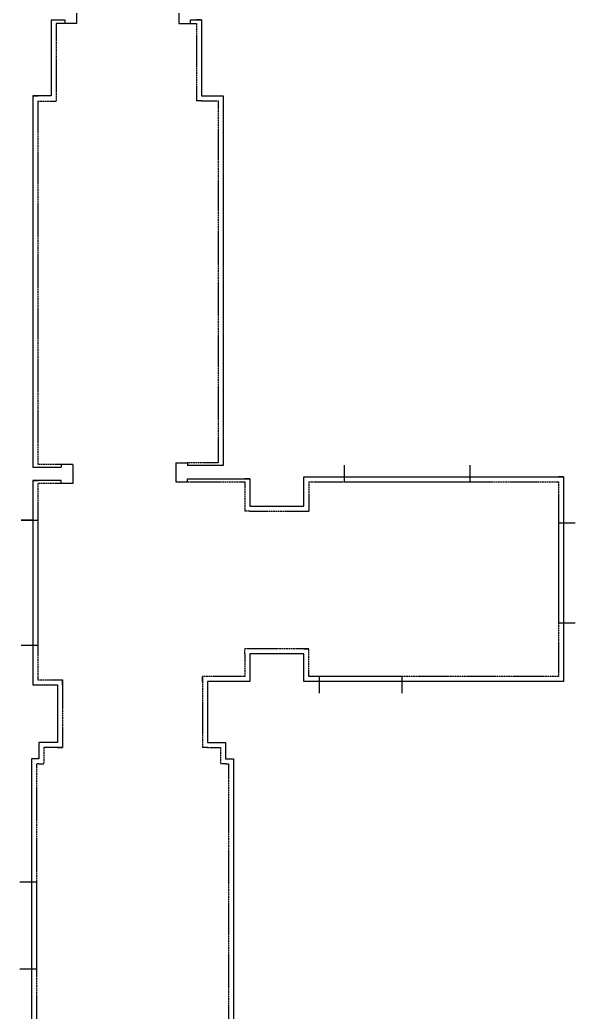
# Model space of a CAD drawing. Header units: millimetres. Extents: x 137411 to 208640, y 144 to 79573.
# Drawn here: x 139270 to 146460, y 26584 to 39425 of the extents above; entities that cross this region are included whole.
import ezdxf

# ---------------------------------------------------------------- set-up
doc = ezdxf.new("R2010")
doc.units = ezdxf.units.MM
doc.header["$LTSCALE"] = 0.001
doc.linetypes.add('ACAD_ISO02W100', pattern=[15, 12, -3])

msp = doc.modelspace()

# ---------------------------------------------------------------- linework, layer by layer
for p, q in [((140005.282, 39628.897), (140005.282, 39376.897)), ((141330.282, 39628.897), (141330.282, 39378.897)), ((139855.282, 39421.897), (139677.282, 39421.897)), ((139677.282, 39421.897), (139677.282, 38439.897)), ((139855.282, 39376.897), (139855.282, 39421.897)), ((141480.282, 39378.897), (141480.282, 39423.897)), ((141480.282, 39423.897), (141623.282, 39423.897)), ((141623.282, 39423.897), (141558.282, 39423.897)), ((141623.282, 39423.897), (141623.282, 38441.897)), ((140005.282, 39376.897), (139855.282, 39376.897)), ((141330.282, 39378.897), (141480.282, 39378.897)), ((139677.282, 38439.897), (139437.282, 38439.897)), ((139437.282, 38439.897), (139437.282, 33635.897)), ((139437.282, 38439.897), (139502.282, 38439.897)), ((141623.282, 38441.897), (141902.282, 38441.897)), ((141902.282, 38441.897), (141902.282, 33656.897)), ((141623.282, 38376.897), (141558.282, 38376.897)), ((139955.282, 33670.897), (139805.282, 33670.897)), ((139805.282, 33670.897), (139805.282, 33635.897)), ((139955.282, 33670.897), (139955.282, 33425.897)), ((141289.282, 33691.897), (141439.282, 33691.897)), ((141289.282, 33691.897), (141289.282, 33446.897)), ((141439.282, 33691.897), (141439.282, 33656.897)), ((141902.282, 33656.897), (141439.282, 33656.897)), ((143475.282, 33447.897), (143475.282, 33662.897)), ((145102.282, 33447.897), (145102.282, 33662.897)), ((139437.282, 33635.897), (139805.282, 33635.897)), ((139805.282, 33462.897), (139437.282, 33462.897)), ((139437.282, 33462.897), (139437.282, 32949.897)), ((139437.282, 33462.897), (139502.282, 33462.897)), ((139805.282, 33425.897), (139805.282, 33462.897)), ((139955.282, 33425.897), (139805.282, 33425.897)), ((141289.282, 33446.897), (141439.282, 33446.897)), ((141439.282, 33446.897), (141439.282, 33483.897)), ((141439.282, 33483.897), (142249.282, 33483.897)), ((142249.282, 33483.897), (142184.282, 33483.897)), ((142249.282, 33483.897), (142249.282, 33133.897)), ((142945.282, 33133.897), (142945.282, 33512.897)), ((142945.282, 33512.897), (143475.282, 33512.897)), ((143475.282, 33512.897), (145102.282, 33512.897)), ((143475.282, 33447.897), (145102.282, 33447.897)), ((145102.282, 33512.897), (146310.282, 33512.897)), ((146310.282, 33512.897), (146245.282, 33512.897)), ((146310.282, 33512.897), (146310.282, 32916.897)), ((142249.282, 33133.897), (142945.282, 33133.897)), ((139437.282, 32949.897), (139287.282, 32949.897)), ((139287.282, 32949.897), (139502.282, 32949.897)), ((139387.282, 32949.897), (139487.282, 32949.897)), ((139437.282, 32949.897), (139437.282, 31332.897)), ((139502.282, 32949.897), (139502.282, 31332.897)), ((146245.282, 32916.897), (146460.282, 32916.897)), ((146245.282, 32916.897), (146245.282, 31622.897)), ((146310.282, 32916.897), (146310.282, 31622.897)), ((146245.282, 31622.897), (146460.282, 31622.897)), ((146310.282, 31622.897), (146310.282, 30862.897)), ((139287.282, 31332.897), (139502.282, 31332.897)), ((139387.282, 31332.897), (139487.282, 31332.897)), ((139437.282, 31332.897), (139437.282, 30817.897)), ((142946.282, 31220.897), (142250.282, 31220.897)), ((142250.282, 31220.897), (142250.282, 30862.897)), ((142946.282, 31285.897), (143011.282, 31285.897)), ((142946.282, 30862.897), (142946.282, 31220.897)), ((139437.282, 30817.897), (139759.282, 30817.897)), ((139759.282, 30817.897), (139759.282, 30074.897)), ((139824.282, 30817.897), (139824.282, 30882.897)), ((141633.282, 30862.897), (141633.282, 30927.897)), ((142250.282, 30862.897), (141698.282, 30862.897)), ((141698.282, 30862.897), (141698.282, 30074.897)), ((143148.282, 30862.897), (142946.282, 30862.897)), ((143148.282, 30712.897), (143148.282, 30927.897)), ((144221.282, 30927.897), (143148.282, 30927.897)), ((144221.282, 30862.897), (143148.282, 30862.897)), ((144221.282, 30712.897), (144221.282, 30927.897)), ((146310.282, 30862.897), (144221.282, 30862.897)), ((139759.282, 30074.897), (139517.282, 30074.897)), ((139517.282, 30074.897), (139517.282, 29862.897)), ((141698.282, 30074.897), (141933.282, 30074.897)), ((141933.282, 30074.897), (141933.282, 29861.897)), ((139759.282, 30009.897), (139824.282, 30009.897)), ((139517.282, 29862.897), (139420.282, 29862.897)), ((139420.282, 29862.897), (139420.282, 28272.897)), ((141933.282, 29861.897), (142036.282, 29861.897)), ((142036.282, 29861.897), (142036.282, 23926.897)), ((139270.282, 28272.897), (139485.282, 28272.897)), ((139370.282, 28272.897), (139470.282, 28272.897)), ((139420.282, 28272.897), (139420.282, 27144.897)), ((139485.282, 28272.897), (139485.282, 27144.897)), ((139270.282, 27144.897), (139485.282, 27144.897)), ((139420.282, 27144.897), (139420.282, 24529.897))]:
    msp.add_line(p, q)
at = {"linetype": 'ACAD_ISO02W100', "ltscale": 2000}
for p, q in [((139855.282, 39376.897), (139742.282, 39376.897)), ((139742.282, 39376.897), (139742.282, 38374.897)), ((141480.282, 39378.897), (141558.282, 39378.897)), ((141558.282, 39378.897), (141558.282, 38376.897)), ((139502.282, 38374.897), (139742.282, 38374.897)), ((139502.282, 38374.897), (139502.282, 33670.897)), ((141623.282, 38376.897), (141837.282, 38376.897)), ((141837.282, 38376.897), (141837.282, 33691.897)), ((139805.282, 33670.897), (139502.282, 33670.897)), ((141837.282, 33691.897), (141439.282, 33691.897)), ((139805.282, 33425.897), (139502.282, 33425.897)), ((139502.282, 33425.897), (139502.282, 32949.897)), ((141439.282, 33446.897), (142184.282, 33446.897)), ((142184.282, 33446.897), (142184.282, 33068.897)), ((143010.282, 33447.897), (143475.282, 33447.897)), ((143010.282, 33447.897), (143010.282, 33068.897)), ((145102.282, 33447.897), (146245.282, 33447.897)), ((146245.282, 33447.897), (146245.282, 32916.897)), ((142249.282, 33068.897), (142184.282, 33068.897)), ((142249.282, 33068.897), (143010.282, 33068.897)), ((146245.282, 31622.897), (146245.282, 30927.897)), ((139502.282, 31332.897), (139502.282, 30882.897)), ((143011.282, 31285.897), (142185.282, 31285.897)), ((142185.282, 31220.897), (142185.282, 31285.897)), ((142185.282, 31220.897), (142185.282, 30927.897)), ((143011.282, 30927.897), (143011.282, 31285.897)), ((139502.282, 30882.897), (139824.282, 30882.897)), ((139824.282, 30882.897), (139824.282, 30009.897)), ((142185.282, 30927.897), (141633.282, 30927.897)), ((141633.282, 30927.897), (141633.282, 30009.897)), ((143148.282, 30927.897), (143011.282, 30927.897)), ((146245.282, 30927.897), (144221.282, 30927.897)), ((139824.282, 30009.897), (139582.282, 30009.897)), ((139582.282, 30009.897), (139582.282, 29797.897)), ((141698.282, 30009.897), (141633.282, 30009.897)), ((141698.282, 30009.897), (141868.282, 30009.897)), ((141868.282, 30009.897), (141868.282, 29796.897)), ((139517.282, 29797.897), (139485.282, 29797.897)), ((139485.282, 29797.897), (139485.282, 28272.897)), ((139517.282, 29797.897), (139582.282, 29797.897)), ((141933.282, 29796.897), (141868.282, 29796.897)), ((141933.282, 29796.897), (141971.282, 29796.897)), ((141971.282, 29796.897), (141971.282, 23926.897)), ((139485.282, 27144.897), (139485.282, 24529.897))]:
    msp.add_line(p, q, dxfattribs=at)

doc.saveas('drawing.dxf')
